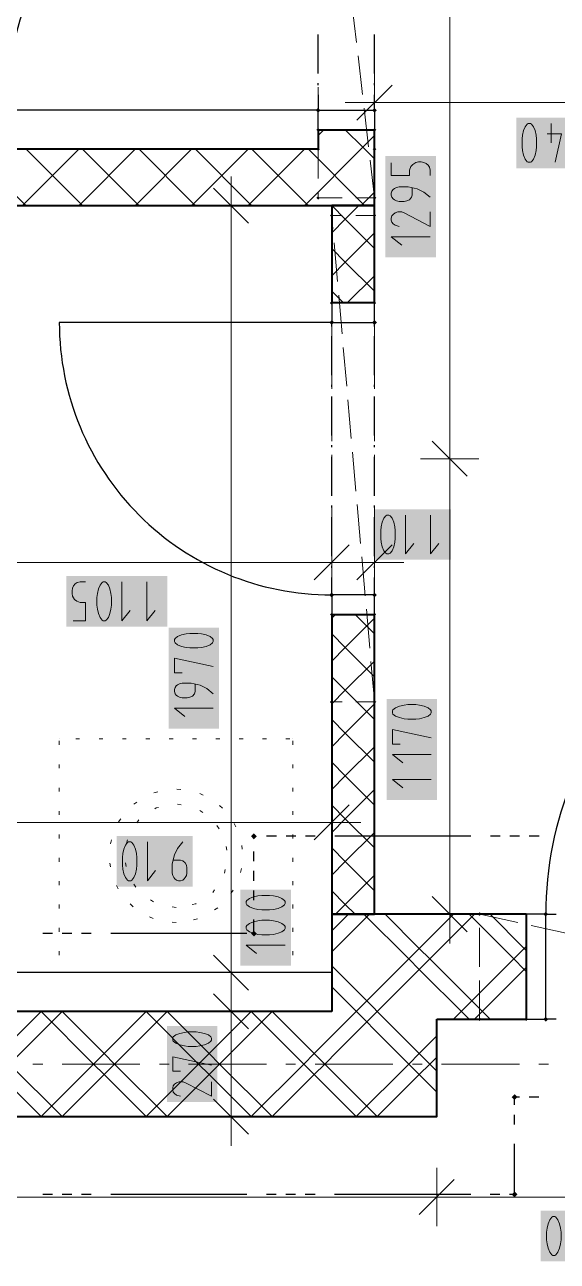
# Model space of a CAD drawing. Header units: millimetres. Extents: x 0 to 594, y 0 to 420.
# Drawn here: x 382.18 to 396.01, y 255.1 to 287.21 of the extents above; entities that cross this region are included whole.
import ezdxf

# ---------------------------------------------------------------- set-up
doc = ezdxf.new("R2010")
doc.units = ezdxf.units.MM
doc.header["$LTSCALE"] = 8
for name, color, linetype in [('PDF_Dvere', 7, 'Continuous'), ('PDF_Instalacni prizdivka do 1m', 7, 'Continuous'), ('PDF_Koty delkove', 7, 'Continuous'), ('PDF_Osy hlavni', 7, 'Continuous'), ('PDF_Pozarni useky', 7, 'Continuous'), ('PDF_Preklady', 7, 'Continuous'), ('PDF_Pricky zdene', 7, 'Continuous'), ('PDF_Sanita', 7, 'Continuous'), ('PDF_Steny akusticke', 7, 'Continuous')]:
    doc.layers.add(name, color=color, linetype=linetype)

msp = doc.modelspace()

# ---------------------------------------------------------------- linework, layer by layer
at = {"layer": 'PDF_Dvere', "lineweight": 25}
for points in [[(389.799, 285.394), (389.799, 284.992), (381.712, 284.992, -0.414214), (389.799, 293.079), (389.799, 292.218)], [(390.153, 279.482), (383.076, 279.482, 0.414214), (390.153, 272.405), (390.153, 272.858)], [(404.379, 264.115), (404.812, 264.115), (404.812, 273.214, 0.414214), (395.713, 264.115), (395.988, 264.115)]]:
    msp.add_lwpolyline(points, format="xyb", dxfattribs=at)
for points in [[(389.799, 285.95), (389.799, 286.961)], [(391.265, 285.95), (391.265, 286.961)], [(389.799, 285.646), (389.799, 285.697)], [(391.265, 285.646), (391.265, 285.697)], [(391.265, 284.992), (391.265, 285.394)], [(390.153, 279.378), (390.153, 279.429)], [(391.265, 279.378), (391.265, 279.429)], [(390.153, 278.115), (390.153, 279.126)], [(391.265, 278.115), (391.265, 279.126)], [(390.153, 277.811), (390.153, 277.862)], [(391.265, 277.811), (391.265, 277.862)], [(390.153, 276.548), (390.153, 277.559)], [(391.265, 276.548), (391.265, 277.559)], [(390.153, 276.244), (390.153, 276.295)], [(391.265, 276.244), (391.265, 276.295)], [(390.153, 274.981), (390.153, 275.992)], [(391.265, 274.981), (391.265, 275.992)], [(390.153, 274.677), (390.153, 274.728)], [(391.265, 274.677), (391.265, 274.728)], [(390.153, 273.414), (390.153, 274.425)], [(391.265, 273.414), (391.265, 274.425)], [(390.153, 273.11), (390.153, 273.161)], [(391.265, 273.11), (391.265, 273.161)], [(391.265, 272.405), (391.265, 272.858)], [(395.988, 261.386), (395.713, 261.386)]]:
    msp.add_lwpolyline(points, dxfattribs=at)
for points in [[(391.265, 284.992), (391.265, 284.486), (389.799, 284.486), (389.799, 284.992)], [(391.265, 279.482), (391.265, 279.987), (390.153, 279.987), (390.153, 279.482)], [(391.265, 271.9), (391.265, 272.405), (390.153, 272.405), (390.153, 271.9)], [(395.208, 261.386), (395.713, 261.386), (395.713, 264.115), (395.208, 264.115)]]:
    msp.add_lwpolyline(points, close=True, dxfattribs=at)
at = {"layer": 'PDF_Dvere', "lineweight": 25, "transparency": 33554559}
for points in [[(389.799, 284.928), (389.736, 284.992), (389.862, 284.992), (389.799, 285.055)], [(391.265, 284.928), (391.202, 284.992), (391.328, 284.992), (391.265, 285.055)], [(390.153, 279.419), (390.09, 279.482), (390.216, 279.482), (390.153, 279.545)], [(391.265, 279.419), (391.202, 279.482), (391.328, 279.482), (391.265, 279.545)], [(390.153, 272.342), (390.09, 272.405), (390.216, 272.405), (390.153, 272.468)], [(391.265, 272.342), (391.202, 272.405), (391.328, 272.405), (391.265, 272.468)], [(395.777, 264.115), (395.713, 264.052), (395.713, 264.178), (395.65, 264.115)], [(395.777, 261.386), (395.713, 261.322), (395.713, 261.449), (395.65, 261.386)]]:
    msp.add_solid(points, dxfattribs=at)
at = {"layer": 'PDF_Instalacni prizdivka do 1m', "lineweight": 25}
msp.add_lwpolyline([(380.953, 261.588), (390.153, 261.588), (390.153, 262.599), (380.953, 262.599)], close=True, dxfattribs=at)
at = {"layer": 'PDF_Koty delkove', "lineweight": 18}
for points in [[(393.218, 264.115), (393.218, 275.943), (393.218, 289.035), (393.218, 294.09)], [(391.265, 285.951), (391.265, 285.193), (391.265, 284.435)], [(391.72, 285.648), (390.81, 284.738)], [(391.265, 285.193), (390.507, 285.193)], [(417.247, 285.193), (412.918, 285.193), (411.971, 285.193), (406.935, 285.193), (405.823, 285.193), (391.265, 285.193)], [(395.855, 284.651), (395.855, 284.145)], [(395.747, 284.381), (396.126, 284.381), (395.963, 283.64)], [(391.702, 283.624), (391.702, 283.3), (392.173, 283.3), (392.173, 283.435), (392.207, 283.529), (392.258, 283.584), (392.342, 283.637), (392.409, 283.651), (392.476, 283.651), (392.544, 283.637), (392.611, 283.61), (392.661, 283.57), (392.696, 283.516), (392.713, 283.435), (392.713, 283.3)], [(387.539, 282.515), (387.539, 283.273)], [(387.994, 282.06), (387.084, 282.97)], [(392.713, 282.733), (392.544, 282.868), (392.375, 282.949), (392.14, 283.003), (391.903, 283.003), (391.836, 282.989), (391.786, 282.962), (391.752, 282.936), (391.718, 282.895), (391.702, 282.841), (391.702, 282.787), (391.718, 282.733), (391.752, 282.692), (391.786, 282.666), (391.836, 282.638), (391.903, 282.624), (392.039, 282.624), (392.105, 282.638), (392.173, 282.666), (392.224, 282.733), (392.241, 282.787), (392.241, 282.976)], [(388.297, 282.515), (387.539, 282.515), (386.78, 282.515)], [(387.539, 258.858), (387.539, 259.723), (387.539, 261.588), (387.539, 262.599), (387.539, 282.515)], [(392.713, 282.355), (392.713, 281.976), (392.039, 282.328), (391.971, 282.355), (391.87, 282.355), (391.803, 282.328), (391.752, 282.287), (391.718, 282.247), (391.702, 282.193), (391.702, 282.139), (391.718, 282.085), (391.752, 282.044), (391.803, 282.004), (391.903, 281.976)], [(392.713, 281.707), (391.702, 281.707), (391.971, 281.491)], [(393.673, 275.489), (392.763, 276.398)], [(393.977, 275.943), (393.218, 275.943), (392.46, 275.943)], [(391.791, 274.176), (391.763, 274.294), (391.722, 274.396), (391.669, 274.463), (391.641, 274.481), (391.588, 274.481), (391.56, 274.463), (391.507, 274.396), (391.466, 274.294), (391.44, 274.176), (391.426, 274.075)], [(392.074, 274.481), (392.074, 273.47), (392.29, 273.738)], [(392.722, 274.481), (392.722, 273.47), (392.938, 273.738)], [(390.153, 274.01), (390.153, 273.251), (390.153, 272.493)], [(391.265, 274.01), (391.265, 273.251), (391.265, 272.493)], [(391.426, 274.075), (391.426, 273.873), (391.44, 273.773), (391.466, 273.655), (391.507, 273.553), (391.56, 273.486), (391.588, 273.47), (391.641, 273.47), (391.669, 273.486), (391.722, 273.553), (391.763, 273.655), (391.791, 273.773), (391.804, 273.873), (391.804, 274.075), (391.791, 274.176)], [(390.608, 273.706), (389.698, 272.796)], [(391.72, 273.706), (390.81, 272.796)], [(391.265, 273.251), (390.153, 273.251), (388.167, 273.251), (378.982, 273.251), (376.029, 273.251), (366.028, 273.251), (365.602, 273.251), (357.246, 273.251), (356.078, 273.251), (355.578, 273.251), (353.506, 273.251), (351.989, 273.251), (343.903, 273.251), (340.496, 273.251), (330.152, 273.251), (318.981, 273.251), (317.869, 273.251)], [(391.265, 273.251), (392.023, 273.251)], [(383.433, 271.735), (383.757, 271.735), (383.757, 272.206), (383.622, 272.206), (383.528, 272.24), (383.473, 272.291), (383.42, 272.375), (383.406, 272.442), (383.406, 272.509), (383.42, 272.577), (383.447, 272.644), (383.487, 272.694), (383.541, 272.729), (383.622, 272.746), (383.757, 272.746)], [(384.702, 272.746), (384.702, 271.735), (384.918, 272.004)], [(385.35, 272.746), (385.35, 271.735), (385.566, 272.004)], [(386.671, 271.407), (386.469, 271.407), (386.369, 271.393), (386.251, 271.367), (386.15, 271.326), (386.082, 271.273), (386.066, 271.245), (386.066, 271.192), (386.082, 271.164), (386.15, 271.111), (386.251, 271.07), (386.369, 271.043), (386.469, 271.029), (386.671, 271.029), (386.773, 271.043), (386.891, 271.07), (386.992, 271.111), (387.06, 271.164), (387.077, 271.192), (387.077, 271.245), (387.06, 271.273)], [(387.06, 271.273), (386.992, 271.326), (386.891, 271.367), (386.773, 271.393), (386.671, 271.407)], [(386.267, 270.381), (386.066, 270.381), (386.066, 270.759), (387.077, 270.544)], [(387.077, 269.841), (386.908, 269.977), (386.739, 270.058), (386.504, 270.111), (386.267, 270.111), (386.2, 270.097), (386.15, 270.071), (386.116, 270.044), (386.082, 270.003), (386.066, 269.949), (386.066, 269.896), (386.082, 269.841), (386.116, 269.801), (386.15, 269.774), (386.2, 269.746), (386.267, 269.733), (386.402, 269.733), (386.469, 269.746), (386.537, 269.774), (386.587, 269.841), (386.605, 269.896), (386.605, 270.084)], [(387.077, 269.463), (386.066, 269.463), (386.335, 269.247)], [(391.93, 268.529), (391.729, 268.529), (391.729, 268.907), (392.74, 268.692)], [(392.74, 268.259), (391.729, 268.259), (391.998, 268.044)], [(392.74, 267.611), (391.729, 267.611), (391.998, 267.396)], [(390.153, 267.255), (390.153, 266.497), (390.153, 265.739)], [(390.608, 266.952), (389.698, 266.042)], [(390.153, 266.497), (385.492, 266.497), (381.838, 266.497), (380.953, 266.497), (379.599, 266.497), (377.258, 266.497), (363.767, 266.497), (362.2, 266.497), (355.578, 266.497), (353.556, 266.497), (346.934, 266.497), (345.367, 266.497), (328.181, 266.497), (318.981, 266.497)], [(390.153, 266.497), (390.911, 266.497)], [(385.364, 265.991), (385.364, 264.98), (385.579, 265.249)], [(386.282, 265.991), (386.146, 265.823), (386.065, 265.654), (386.012, 265.418), (386.012, 265.182), (386.026, 265.115), (386.053, 265.064), (386.079, 265.031), (386.12, 264.997), (386.174, 264.98), (386.227, 264.98), (386.282, 264.997), (386.322, 265.031), (386.349, 265.064), (386.377, 265.115), (386.39, 265.182), (386.39, 265.317), (386.377, 265.384), (386.349, 265.452)], [(386.349, 265.452), (386.282, 265.502), (386.227, 265.519), (386.039, 265.519)], [(388.54, 264.603), (388.338, 264.603), (388.238, 264.589), (388.119, 264.563), (388.018, 264.522), (387.951, 264.469), (387.934, 264.441), (387.934, 264.388), (387.951, 264.36), (388.018, 264.307), (388.119, 264.266), (388.238, 264.239), (388.338, 264.225), (388.54, 264.225), (388.641, 264.239), (388.759, 264.266), (388.86, 264.307), (388.928, 264.36), (388.945, 264.388), (388.945, 264.441), (388.928, 264.469)], [(388.928, 264.469), (388.86, 264.522), (388.759, 264.563), (388.641, 264.589), (388.54, 264.603)], [(393.673, 263.66), (392.763, 264.57)], [(393.977, 264.115), (393.218, 264.115), (392.46, 264.115)], [(393.218, 264.115), (393.218, 263.357)], [(387.994, 262.144), (387.084, 263.054)], [(388.945, 263.307), (387.934, 263.307), (388.203, 263.092)], [(388.297, 262.599), (387.539, 262.599), (386.78, 262.599)], [(387.994, 261.133), (387.084, 262.043)], [(388.297, 261.588), (387.539, 261.588), (386.78, 261.588)], [(386.628, 261.06), (386.426, 261.06), (386.326, 261.046), (386.207, 261.02), (386.106, 260.979), (386.038, 260.926), (386.022, 260.898), (386.022, 260.845), (386.038, 260.817), (386.106, 260.764), (386.207, 260.723), (386.326, 260.696), (386.426, 260.682), (386.628, 260.682), (386.729, 260.696), (386.847, 260.723), (386.948, 260.764), (387.016, 260.817), (387.033, 260.845), (387.033, 260.898), (387.016, 260.926)], [(387.016, 260.926), (386.948, 260.979), (386.847, 261.02), (386.729, 261.046), (386.628, 261.06)], [(386.223, 260.034), (386.022, 260.034), (386.022, 260.412), (387.033, 260.197)], [(387.033, 259.764), (387.033, 259.386), (386.359, 259.737), (386.291, 259.764), (386.19, 259.764), (386.123, 259.737), (386.073, 259.697), (386.038, 259.656), (386.022, 259.602), (386.022, 259.549), (386.038, 259.494), (386.073, 259.454), (386.123, 259.413), (386.223, 259.386)], [(387.994, 258.403), (387.084, 259.313)], [(388.297, 258.858), (387.539, 258.858), (386.78, 258.858)], [(387.539, 258.858), (387.539, 258.1)], [(393.338, 257.224), (392.428, 256.314)], [(392.883, 257.527), (392.883, 256.769), (392.883, 256.01)], [(419.32, 256.769), (408.047, 256.769), (400.263, 256.769), (392.883, 256.769), (316.251, 256.769), (308.871, 256.769), (301.744, 256.769), (299.166, 256.769), (291.078, 256.769), (289.916, 256.769), (281.828, 256.769), (279.25, 256.769), (272.881, 256.769), (216.974, 256.769)]]:
    msp.add_lwpolyline(points, dxfattribs=at)
for points in [[(395.099, 284.246), (395.099, 284.043), (395.113, 283.943), (395.14, 283.825), (395.18, 283.724), (395.234, 283.656), (395.261, 283.64), (395.315, 283.64), (395.342, 283.656), (395.396, 283.724), (395.436, 283.825), (395.464, 283.943), (395.477, 284.043), (395.477, 284.246), (395.464, 284.347), (395.436, 284.465), (395.396, 284.566), (395.342, 284.634), (395.315, 284.651), (395.261, 284.651), (395.234, 284.634), (395.18, 284.566), (395.14, 284.465), (395.113, 284.347)], [(384.054, 272.34), (384.054, 272.138), (384.068, 272.038), (384.095, 271.92), (384.135, 271.819), (384.189, 271.751), (384.216, 271.735), (384.27, 271.735), (384.297, 271.751), (384.351, 271.819), (384.391, 271.92), (384.419, 272.038), (384.433, 272.138), (384.433, 272.34), (384.419, 272.442), (384.391, 272.56), (384.351, 272.661), (384.297, 272.729), (384.27, 272.746), (384.216, 272.746), (384.189, 272.729), (384.135, 272.661), (384.095, 272.56), (384.068, 272.442)], [(392.335, 269.556), (392.133, 269.556), (392.032, 269.542), (391.914, 269.515), (391.813, 269.475), (391.745, 269.421), (391.729, 269.394), (391.729, 269.34), (391.745, 269.313), (391.813, 269.259), (391.914, 269.219), (392.032, 269.191), (392.133, 269.177), (392.335, 269.177), (392.436, 269.191), (392.554, 269.219), (392.655, 269.259), (392.723, 269.313), (392.74, 269.34), (392.74, 269.394), (392.723, 269.421), (392.655, 269.475), (392.554, 269.515), (392.436, 269.542)], [(384.716, 265.586), (384.716, 265.384), (384.73, 265.284), (384.756, 265.165), (384.797, 265.064), (384.85, 264.997), (384.878, 264.98), (384.931, 264.98), (384.959, 264.997), (385.012, 265.064), (385.053, 265.165), (385.08, 265.284), (385.094, 265.384), (385.094, 265.586), (385.08, 265.687), (385.053, 265.805), (385.012, 265.907), (384.959, 265.974), (384.931, 265.991), (384.878, 265.991), (384.85, 265.974), (384.797, 265.907), (384.756, 265.805), (384.73, 265.687)], [(388.54, 263.955), (388.338, 263.955), (388.238, 263.941), (388.119, 263.915), (388.018, 263.874), (387.951, 263.821), (387.934, 263.793), (387.934, 263.74), (387.951, 263.712), (388.018, 263.659), (388.119, 263.618), (388.238, 263.591), (388.338, 263.577), (388.54, 263.577), (388.641, 263.591), (388.759, 263.618), (388.86, 263.659), (388.928, 263.712), (388.945, 263.74), (388.945, 263.793), (388.928, 263.821), (388.86, 263.874), (388.759, 263.915), (388.641, 263.941)], [(395.735, 255.858), (395.735, 255.656), (395.749, 255.556), (395.776, 255.437), (395.816, 255.336), (395.87, 255.268), (395.897, 255.252), (395.951, 255.252), (395.978, 255.268), (396.032, 255.336), (396.072, 255.437), (396.1, 255.556), (396.114, 255.656), (396.114, 255.858), (396.1, 255.959), (396.072, 256.077), (396.032, 256.178), (395.978, 256.246), (395.951, 256.263), (395.897, 256.263), (395.87, 256.246), (395.816, 256.178), (395.776, 256.077), (395.749, 255.959)]]:
    msp.add_lwpolyline(points, close=True, dxfattribs=at)
at = {"layer": 'PDF_Koty delkove', "color": 7, "lineweight": 18, "true_color": 0xffffff, "transparency": 33554559}
for points in [[(397.573, 284.803), (394.948, 284.803), (397.573, 283.488), (394.948, 283.488)], [(392.865, 281.177), (392.865, 283.802), (391.55, 281.177), (391.55, 283.802)], [(393.252, 274.632), (391.275, 274.632), (393.252, 273.318), (391.275, 273.318)], [(385.88, 272.898), (383.255, 272.898), (385.88, 271.583), (383.255, 271.583)], [(387.228, 268.933), (387.228, 271.558), (385.914, 268.933), (385.914, 271.558)], [(392.892, 267.081), (392.892, 269.707), (391.578, 267.081), (391.578, 269.707)], [(386.542, 266.143), (384.565, 266.143), (386.542, 264.829), (384.565, 264.829)], [(389.097, 262.777), (389.097, 264.755), (387.783, 262.777), (387.783, 264.755)], [(387.185, 259.234), (387.185, 261.212), (385.871, 259.234), (385.871, 261.212)], [(397.562, 256.415), (395.584, 256.415), (397.562, 255.101), (395.584, 255.101)]]:
    msp.add_solid(points, dxfattribs=at)
at = {"layer": 'PDF_Osy hlavni', "lineweight": 18}
for points in [[(382.644, 260.223), (382.391, 260.223)], [(385.171, 260.223), (383.149, 260.223)], [(385.929, 260.223), (385.676, 260.223)], [(388.457, 260.223), (386.435, 260.223)], [(389.215, 260.223), (388.962, 260.223)], [(391.742, 260.223), (389.72, 260.223)], [(392.501, 260.223), (392.248, 260.223)], [(395.028, 260.223), (393.006, 260.223)], [(395.786, 260.223), (395.533, 260.223)]]:
    msp.add_lwpolyline(points, dxfattribs=at)
at = {"layer": 'PDF_Pozarni useky', "lineweight": 30}
for points in [[(388.715, 266.137), (388.462, 266.137)], [(389.22, 266.137), (388.968, 266.137)], [(389.726, 266.137), (389.473, 266.137)], [(393.77, 266.137), (390.231, 266.137)], [(394.528, 266.137), (394.275, 266.137)], [(395.033, 266.137), (394.781, 266.137)], [(395.539, 266.137), (395.286, 266.137)], [(388.131, 265.489), (388.131, 265.742)], [(388.131, 264.984), (388.131, 265.237)], [(388.131, 264.478), (388.131, 264.731)], [(388.131, 263.61), (388.131, 263.973)], [(382.896, 263.61), (382.644, 263.61)], [(383.402, 263.61), (383.149, 263.61)], [(383.907, 263.61), (383.655, 263.61)], [(387.951, 263.61), (384.413, 263.61)], [(395.028, 259.364), (394.905, 259.364)], [(394.905, 259.159), (394.905, 259.364)], [(395.533, 259.364), (395.281, 259.364)], [(394.905, 258.654), (394.905, 258.906)], [(394.905, 256.836), (394.905, 258.148)], [(382.896, 256.836), (382.644, 256.836)], [(383.402, 256.836), (383.149, 256.836)], [(383.907, 256.836), (383.655, 256.836)], [(387.951, 256.836), (384.413, 256.836)], [(388.709, 256.836), (388.457, 256.836)], [(389.215, 256.836), (388.962, 256.836)], [(389.72, 256.836), (389.468, 256.836)], [(393.764, 256.836), (390.226, 256.836)], [(394.523, 256.836), (394.27, 256.836)], [(394.905, 256.836), (394.775, 256.836)]]:
    msp.add_lwpolyline(points, dxfattribs=at)
at = {"layer": 'PDF_Pozarni useky', "lineweight": 30, "transparency": 33554559}
for points in [[(388.131, 266.061), (388.056, 266.137), (388.207, 266.137), (388.131, 266.213)], [(388.207, 266.137), (388.131, 266.061), (388.131, 266.213), (388.056, 266.137)], [(388.207, 263.61), (388.131, 263.534), (388.131, 263.685), (388.055, 263.61)], [(388.131, 263.534), (388.055, 263.61), (388.207, 263.61), (388.131, 263.685)], [(394.981, 259.364), (394.905, 259.288), (394.905, 259.439), (394.829, 259.364)], [(394.905, 259.288), (394.829, 259.364), (394.981, 259.364), (394.905, 259.439)], [(394.905, 256.76), (394.829, 256.836), (394.981, 256.836), (394.905, 256.912)], [(394.981, 256.836), (394.905, 256.76), (394.905, 256.912), (394.829, 256.836)]]:
    msp.add_solid(points, dxfattribs=at)
at = {"layer": 'PDF_Preklady', "lineweight": 18}
for points in [[(390.797, 286.755), (390.68, 287.759)], [(389.799, 285.95), (389.799, 286.961)], [(391.265, 285.95), (391.265, 286.961)], [(390.954, 285.399), (390.838, 286.403)], [(389.799, 284.585), (389.799, 285.596)], [(391.265, 284.585), (391.265, 285.596)], [(391.111, 284.043), (390.995, 285.048)], [(389.799, 283.981), (389.799, 284.231)], [(391.265, 283.981), (391.265, 284.231)], [(389.799, 283.22), (389.799, 283.981)], [(391.265, 283.22), (391.265, 283.981)], [(390.782, 282.717), (391.265, 282.717), (391.152, 283.692)], [(389.799, 282.717), (389.799, 282.866)], [(390.428, 282.717), (389.799, 282.717)], [(391.265, 282.717), (391.265, 282.866)], [(390.185, 281.902), (390.153, 282.262)], [(390.428, 282.262), (390.153, 282.262)], [(390.153, 281.855), (390.153, 282.262)], [(391.265, 282.262), (390.782, 282.262)], [(391.265, 281.855), (391.265, 282.262)], [(390.153, 280.49), (390.153, 281.501)], [(390.304, 280.542), (390.216, 281.549)], [(391.265, 280.49), (391.265, 281.501)], [(390.153, 279.987), (390.153, 280.137)], [(390.424, 279.183), (390.335, 280.19)], [(391.265, 279.987), (391.265, 280.137)], [(390.153, 279.126), (390.153, 279.987)], [(391.265, 279.126), (391.265, 279.987)], [(390.153, 277.761), (390.153, 278.772)], [(390.544, 277.823), (390.455, 278.83)], [(391.265, 277.761), (391.265, 278.772)], [(390.663, 276.464), (390.575, 277.471)], [(390.153, 276.396), (390.153, 277.407)], [(391.265, 276.396), (391.265, 277.407)], [(390.153, 275.031), (390.153, 276.042)], [(390.783, 275.104), (390.694, 276.111)], [(391.265, 275.031), (391.265, 276.042)], [(390.153, 273.666), (390.153, 274.677)], [(390.903, 273.744), (390.814, 274.752)], [(391.265, 273.666), (391.265, 274.677)], [(390.153, 272.302), (390.153, 273.313)], [(391.022, 272.385), (390.934, 273.392)], [(391.265, 272.302), (391.265, 273.313)], [(391.142, 271.025), (391.053, 272.032)], [(390.153, 271.9), (390.153, 271.948)], [(390.153, 270.937), (390.153, 271.9)], [(391.265, 271.9), (391.265, 271.948)], [(391.265, 270.937), (391.265, 271.9)], [(390.153, 269.625), (390.153, 270.583)], [(391.265, 270.583), (391.265, 269.625), (390.782, 269.625)], [(391.262, 269.666), (391.173, 270.673)], [(390.428, 269.625), (390.153, 269.625)], [(394.522, 264.115), (393.995, 264.115)], [(393.995, 264.113), (393.995, 264.115)], [(394.99, 263.898), (394.002, 264.114)], [(395.887, 264.115), (394.876, 264.115)], [(393.995, 262.748), (393.995, 263.759)], [(396.323, 263.608), (395.335, 263.823)], [(394.522, 261.386), (393.995, 261.386), (393.995, 262.394)], [(395.208, 261.386), (394.876, 261.386)], [(395.887, 261.386), (395.208, 261.386)]]:
    msp.add_lwpolyline(points, dxfattribs=at)
at = {"layer": 'PDF_Preklady', "lineweight": 18, "transparency": 33554559}
for points in [[(389.799, 284.441), (389.754, 284.486), (389.845, 284.486), (389.799, 284.532)], [(389.799, 284.441), (389.754, 284.486), (389.845, 284.486), (389.799, 284.532)], [(391.265, 284.441), (391.22, 284.486), (391.311, 284.486), (391.265, 284.532)], [(391.265, 284.441), (391.22, 284.486), (391.311, 284.486), (391.265, 284.532)], [(389.799, 283.935), (389.754, 283.981), (389.845, 283.981), (389.799, 284.026)], [(389.799, 283.935), (389.754, 283.981), (389.845, 283.981), (389.799, 284.026)], [(391.265, 283.935), (391.22, 283.981), (391.311, 283.981), (391.265, 284.026)], [(391.265, 283.935), (391.22, 283.981), (391.311, 283.981), (391.265, 284.026)], [(389.799, 282.671), (389.754, 282.717), (389.845, 282.717), (389.799, 282.762)], [(389.845, 282.717), (389.799, 282.671), (389.799, 282.762), (389.754, 282.717)], [(391.27, 282.672), (391.22, 282.712), (391.31, 282.722), (391.26, 282.762)], [(391.311, 282.717), (391.265, 282.671), (391.265, 282.762), (391.22, 282.717)], [(391.265, 282.671), (391.22, 282.717), (391.311, 282.717), (391.265, 282.762)], [(390.157, 282.217), (390.108, 282.258), (390.198, 282.266), (390.149, 282.307)], [(390.199, 282.262), (390.153, 282.216), (390.153, 282.307), (390.108, 282.262)], [(390.153, 282.216), (390.108, 282.262), (390.199, 282.262), (390.153, 282.307)], [(391.265, 282.216), (391.22, 282.262), (391.311, 282.262), (391.265, 282.307)], [(391.311, 282.262), (391.265, 282.216), (391.265, 282.307), (391.22, 282.262)], [(390.153, 279.942), (390.108, 279.987), (390.199, 279.987), (390.153, 280.033)], [(390.153, 279.942), (390.108, 279.987), (390.199, 279.987), (390.153, 280.033)], [(391.265, 279.942), (391.22, 279.987), (391.311, 279.987), (391.265, 280.033)], [(391.265, 279.942), (391.22, 279.987), (391.311, 279.987), (391.265, 280.033)], [(390.153, 271.854), (390.108, 271.9), (390.199, 271.9), (390.153, 271.945)], [(390.153, 271.854), (390.108, 271.9), (390.199, 271.9), (390.153, 271.945)], [(391.265, 271.854), (391.22, 271.9), (391.311, 271.9), (391.265, 271.945)], [(391.265, 271.854), (391.22, 271.9), (391.311, 271.9), (391.265, 271.945)], [(390.153, 269.579), (390.108, 269.625), (390.199, 269.625), (390.153, 269.67)], [(390.199, 269.625), (390.153, 269.579), (390.153, 269.67), (390.108, 269.625)], [(391.269, 269.58), (391.22, 269.621), (391.311, 269.629), (391.261, 269.67)], [(391.311, 269.625), (391.265, 269.579), (391.265, 269.67), (391.22, 269.625)], [(391.265, 269.579), (391.22, 269.625), (391.311, 269.625), (391.265, 269.67)], [(394.04, 264.115), (393.995, 264.07), (393.995, 264.161), (393.949, 264.115)], [(393.995, 264.07), (393.949, 264.115), (394.04, 264.115), (393.995, 264.161)], [(394.039, 264.105), (393.985, 264.071), (394.004, 264.16), (393.95, 264.125)], [(393.995, 261.34), (393.949, 261.386), (394.04, 261.386), (393.995, 261.431)], [(394.04, 261.386), (393.995, 261.34), (393.995, 261.431), (393.949, 261.386)], [(395.253, 261.386), (395.208, 261.34), (395.208, 261.431), (395.162, 261.386)], [(395.253, 261.386), (395.208, 261.34), (395.208, 261.431), (395.162, 261.386)]]:
    msp.add_solid(points, dxfattribs=at)
at = {"layer": 'PDF_Pricky zdene', "lineweight": 40}
for points in [[(389.799, 284.486), (389.799, 283.981), (355.629, 283.981), (355.578, 283.981), (355.578, 282.515), (355.629, 282.515), (390.153, 282.515), (391.265, 282.515), (391.265, 282.717), (391.265, 283.981), (391.265, 284.486)], [(389.799, 284.486), (391.265, 284.486)], [(391.265, 279.987), (391.265, 282.262), (391.265, 282.515), (390.153, 282.515), (390.153, 282.262), (390.153, 279.987)], [(391.265, 279.987), (390.153, 279.987)], [(390.153, 271.9), (391.265, 271.9)], [(390.153, 271.9), (390.153, 269.625), (390.153, 264.115), (391.265, 264.115), (391.265, 269.625), (391.265, 271.9)]]:
    msp.add_lwpolyline(points, dxfattribs=at)
at = {"layer": 'PDF_Pricky zdene', "lineweight": 9}
for points in [[(389.951, 284.486), (389.799, 284.334)], [(391.012, 283.981), (390.962, 284.031), (390.507, 284.486)], [(391.265, 284.334), (391.265, 284.334), (390.962, 284.031)], [(382.217, 282.515), (382.167, 282.565), (380.751, 283.981)], [(383.582, 283.981), (382.167, 282.565), (382.116, 282.515)], [(385.048, 283.981), (383.632, 282.565), (382.217, 283.981)], [(385.149, 282.515), (385.098, 282.565), (383.683, 283.981)], [(386.514, 283.981), (385.098, 282.565), (385.048, 282.515)], [(386.615, 282.515), (386.564, 282.565), (385.149, 283.981)], [(387.98, 283.981), (386.564, 282.565), (386.514, 282.515)], [(388.081, 282.515), (388.03, 282.565), (386.615, 283.981)], [(389.445, 283.981), (388.03, 282.565), (387.98, 282.515)], [(389.547, 282.515), (389.496, 282.565), (388.081, 283.981)], [(390.911, 283.981), (389.496, 282.565), (389.445, 282.515)], [(391.012, 282.515), (390.962, 282.565), (389.547, 283.981)], [(390.962, 284.031), (390.911, 283.981)], [(391.265, 283.728), (391.012, 283.981)], [(391.265, 282.869), (390.962, 282.565), (390.911, 282.515)], [(383.632, 282.565), (383.582, 282.515)], [(383.683, 282.515), (383.632, 282.565)], [(391.265, 281.403), (390.507, 282.161), (390.153, 282.515)], [(390.861, 282.515), (390.507, 282.161), (390.153, 281.807)], [(391.265, 282.515), (391.265, 282.515)], [(391.265, 281.807), (390.507, 281.049), (390.153, 280.695)], [(391.265, 280.291), (390.507, 281.049), (390.153, 281.403)], [(391.265, 280.695), (390.558, 279.987)], [(390.456, 279.987), (390.153, 280.291)], [(390.254, 271.9), (390.153, 271.798)], [(391.265, 271.798), (390.507, 271.04), (390.153, 270.686)], [(391.265, 271.394), (390.76, 271.9)], [(391.265, 270.282), (390.507, 271.04), (390.153, 271.394)], [(391.265, 270.686), (390.507, 269.928), (390.153, 269.574)], [(391.265, 269.17), (390.507, 269.928), (390.153, 270.282)], [(391.265, 269.574), (390.507, 268.816), (390.153, 268.462)], [(391.265, 268.058), (390.507, 268.816), (390.153, 269.17)], [(391.265, 268.462), (390.507, 267.704), (390.153, 267.35)], [(391.265, 266.946), (390.507, 267.704), (390.153, 268.058)], [(391.265, 267.35), (390.507, 266.592), (390.153, 266.238)], [(391.265, 265.834), (390.507, 266.592), (390.153, 266.946)], [(391.265, 266.238), (390.507, 265.48), (390.153, 265.126)], [(391.265, 264.722), (390.507, 265.48), (390.153, 265.834)], [(391.265, 265.126), (390.507, 264.368), (390.254, 264.115)], [(390.76, 264.115), (390.507, 264.368), (390.153, 264.722)]]:
    msp.add_lwpolyline(points, dxfattribs=at)
at = {"layer": 'PDF_Sanita', "lineweight": 13}
for points in [[(383.076, 268.664), (383.076, 268.664)], [(383.076, 268.664), (383.076, 268.664)], [(383.076, 268.51), (383.076, 268.612)], [(383.604, 268.664), (383.503, 268.664)], [(384.211, 268.664), (384.109, 268.664)], [(384.817, 268.664), (384.716, 268.664)], [(385.424, 268.664), (385.323, 268.664)], [(386.03, 268.664), (385.929, 268.664)], [(386.637, 268.664), (386.536, 268.664)], [(387.243, 268.664), (387.142, 268.664)], [(387.85, 268.664), (387.749, 268.664)], [(388.457, 268.664), (388.356, 268.664)], [(389.063, 268.664), (388.962, 268.664)], [(389.142, 268.664), (389.142, 268.664)], [(389.142, 268.664), (389.142, 268.664)], [(389.142, 268.51), (389.142, 268.612)], [(383.076, 267.904), (383.076, 268.005)], [(389.142, 267.904), (389.142, 268.005)], [(383.076, 267.297), (383.076, 267.398)], [(385.535, 267.265), (385.632, 267.291)], [(386.131, 267.363), (386.231, 267.354)], [(386.724, 267.25), (386.815, 267.207)], [(389.142, 267.297), (389.142, 267.398)], [(385.009, 266.969), (385.092, 267.027)], [(385.558, 266.854), (385.593, 266.877), (385.651, 266.888)], [(386.147, 266.972), (386.246, 266.952)], [(387.242, 266.941), (387.313, 266.869)], [(383.076, 266.691), (383.076, 266.792)], [(384.616, 266.51), (384.674, 266.593)], [(385.088, 266.483), (385.144, 266.567)], [(386.724, 266.811), (386.808, 266.755)], [(389.142, 266.691), (389.142, 266.792)], [(387.173, 266.419), (387.229, 266.335)], [(387.622, 266.472), (387.665, 266.381)], [(383.076, 266.084), (383.076, 266.185)], [(384.405, 265.944), (384.432, 266.042)], [(384.824, 265.948), (384.844, 266.047)], [(387.819, 265.902), (387.827, 265.801)], [(389.142, 266.084), (389.142, 266.185)], [(383.076, 265.478), (383.076, 265.579)], [(387.409, 265.872), (387.429, 265.773)], [(389.142, 265.478), (389.142, 265.579)], [(384.402, 265.34), (384.393, 265.441)], [(384.817, 265.353), (384.797, 265.452)], [(387.387, 265.277), (387.367, 265.178)], [(387.807, 265.298), (387.781, 265.201)], [(383.076, 264.871), (383.076, 264.972)], [(389.142, 264.871), (389.142, 264.972)], [(384.605, 264.772), (384.562, 264.863)], [(385.066, 264.813), (385.01, 264.897)], [(387.109, 264.749), (387.062, 264.678)], [(387.589, 264.736), (387.531, 264.653)], [(383.076, 264.264), (383.076, 264.366)], [(384.992, 264.307), (384.92, 264.379)], [(385.526, 264.431), (385.442, 264.487)], [(386.109, 264.284), (386.01, 264.303)], [(386.628, 264.388), (386.625, 264.386), (386.529, 264.367)], [(389.142, 264.264), (389.142, 264.366)], [(385.514, 264.004), (385.423, 264.047)], [(386.663, 263.993), (386.565, 263.966)], [(387.192, 264.282), (387.109, 264.224)], [(383.076, 263.658), (383.076, 263.759)], [(386.109, 263.898), (386.008, 263.907)], [(389.142, 263.658), (389.142, 263.759)], [(383.076, 263.051), (383.076, 263.152)], [(389.142, 263.051), (389.142, 263.152)], [(383.076, 262.599), (383.076, 262.599)], [(383.076, 262.599), (383.076, 262.599)], [(383.604, 262.599), (383.503, 262.599)], [(384.211, 262.599), (384.109, 262.599)], [(384.817, 262.599), (384.716, 262.599)], [(385.424, 262.599), (385.323, 262.599)], [(386.03, 262.599), (385.929, 262.599)], [(386.637, 262.599), (386.536, 262.599)], [(387.243, 262.599), (387.142, 262.599)], [(387.85, 262.599), (387.749, 262.599)], [(388.457, 262.599), (388.356, 262.599)], [(389.063, 262.599), (388.962, 262.599)], [(389.142, 262.599), (389.142, 262.599)], [(389.142, 262.599), (389.142, 262.599)]]:
    msp.add_lwpolyline(points, dxfattribs=at)
at = {"layer": 'PDF_Steny akusticke', "lineweight": 40}
for points in [[(395.208, 264.115), (393.995, 264.115), (391.265, 264.115), (390.153, 264.115)], [(390.153, 264.115), (390.153, 261.588)], [(395.208, 264.115), (395.208, 261.386)], [(390.153, 261.588), (363.767, 261.588), (363.767, 261.436), (363.211, 261.436)], [(390.305, 258.858), (392.883, 258.858), (392.883, 261.386)], [(392.883, 261.386), (395.208, 261.386)], [(363.211, 258.858), (390.305, 258.858)]]:
    msp.add_lwpolyline(points, dxfattribs=at)
at = {"layer": 'PDF_Steny akusticke', "lineweight": 9}
for points in [[(390.37, 263.898), (390.588, 264.115)], [(390.643, 263.625), (391.134, 264.115)], [(393.722, 261.386), (393.611, 261.497), (392.428, 262.68), (392.155, 262.953), (390.992, 264.115)], [(394.268, 261.386), (394.084, 261.569), (392.701, 262.953), (392.428, 263.225), (391.538, 264.115)], [(392.008, 262.26), (392.428, 262.68), (392.701, 262.953), (393.863, 264.115)], [(392.428, 263.225), (393.317, 264.115)], [(395.208, 262.629), (395.157, 262.68), (394.884, 262.953), (393.722, 264.115)], [(395.208, 263.175), (395.157, 263.225), (394.268, 264.115)], [(390.153, 263.68), (390.37, 263.898)], [(390.153, 263.134), (390.643, 263.625)], [(392.155, 262.953), (392.428, 263.225)], [(394.884, 262.953), (395.157, 263.225)], [(395.157, 263.225), (395.208, 263.276)], [(392.883, 260.041), (392.701, 260.223), (392.428, 260.496), (390.153, 262.771)], [(391.735, 262.533), (392.155, 262.953)], [(393.317, 261.386), (393.396, 261.464), (394.884, 262.953)], [(393.863, 261.386), (394.04, 261.562), (395.157, 262.68), (395.208, 262.73)], [(390.305, 261.102), (391.735, 262.533)], [(392.883, 259.495), (392.428, 259.95), (392.155, 260.223), (390.153, 262.225)], [(390.305, 260.556), (392.008, 262.26)], [(383.147, 258.858), (381.782, 260.223), (381.509, 260.496), (380.418, 261.588)], [(381.509, 260.496), (382.601, 261.588)], [(381.782, 260.223), (383.147, 261.588)], [(383.966, 260.223), (382.601, 261.588)], [(385.877, 258.858), (384.512, 260.223), (384.239, 260.496), (383.147, 261.588)], [(384.239, 260.496), (385.331, 261.588)], [(384.512, 260.223), (385.877, 261.588)], [(386.696, 260.223), (385.331, 261.588)], [(388.606, 258.858), (387.242, 260.223), (386.969, 260.496), (385.877, 261.588)], [(386.969, 260.496), (388.06, 261.588)], [(387.242, 260.223), (388.606, 261.588)], [(389.425, 260.223), (388.06, 261.588)], [(390.305, 259.889), (389.971, 260.223), (389.698, 260.496), (388.606, 261.588)], [(389.698, 260.496), (390.305, 261.102)], [(392.883, 260.951), (392.428, 260.496), (392.155, 260.223), (390.79, 258.858), (390.305, 259.344)], [(383.966, 260.223), (384.239, 260.496)], [(386.696, 260.223), (386.969, 260.496)], [(389.425, 260.223), (389.698, 260.496)], [(389.971, 260.223), (390.305, 260.556)], [(383.147, 258.858), (384.239, 259.95), (383.966, 260.223), (382.601, 258.858)], [(384.239, 259.95), (384.512, 260.223)], [(385.877, 258.858), (386.969, 259.95), (386.696, 260.223), (385.331, 258.858)], [(386.969, 259.95), (387.242, 260.223)], [(388.606, 258.858), (389.698, 259.95), (389.425, 260.223), (388.06, 258.858)], [(389.698, 259.95), (389.971, 260.223)], [(392.883, 260.405), (392.701, 260.223), (392.428, 259.95), (391.336, 258.858), (390.305, 259.889)], [(382.601, 258.858), (381.509, 259.95)], [(385.331, 258.858), (384.239, 259.95)], [(388.06, 258.858), (386.969, 259.95)], [(390.305, 259.344), (389.698, 259.95)]]:
    msp.add_lwpolyline(points, dxfattribs=at)

doc.saveas('drawing.dxf')
